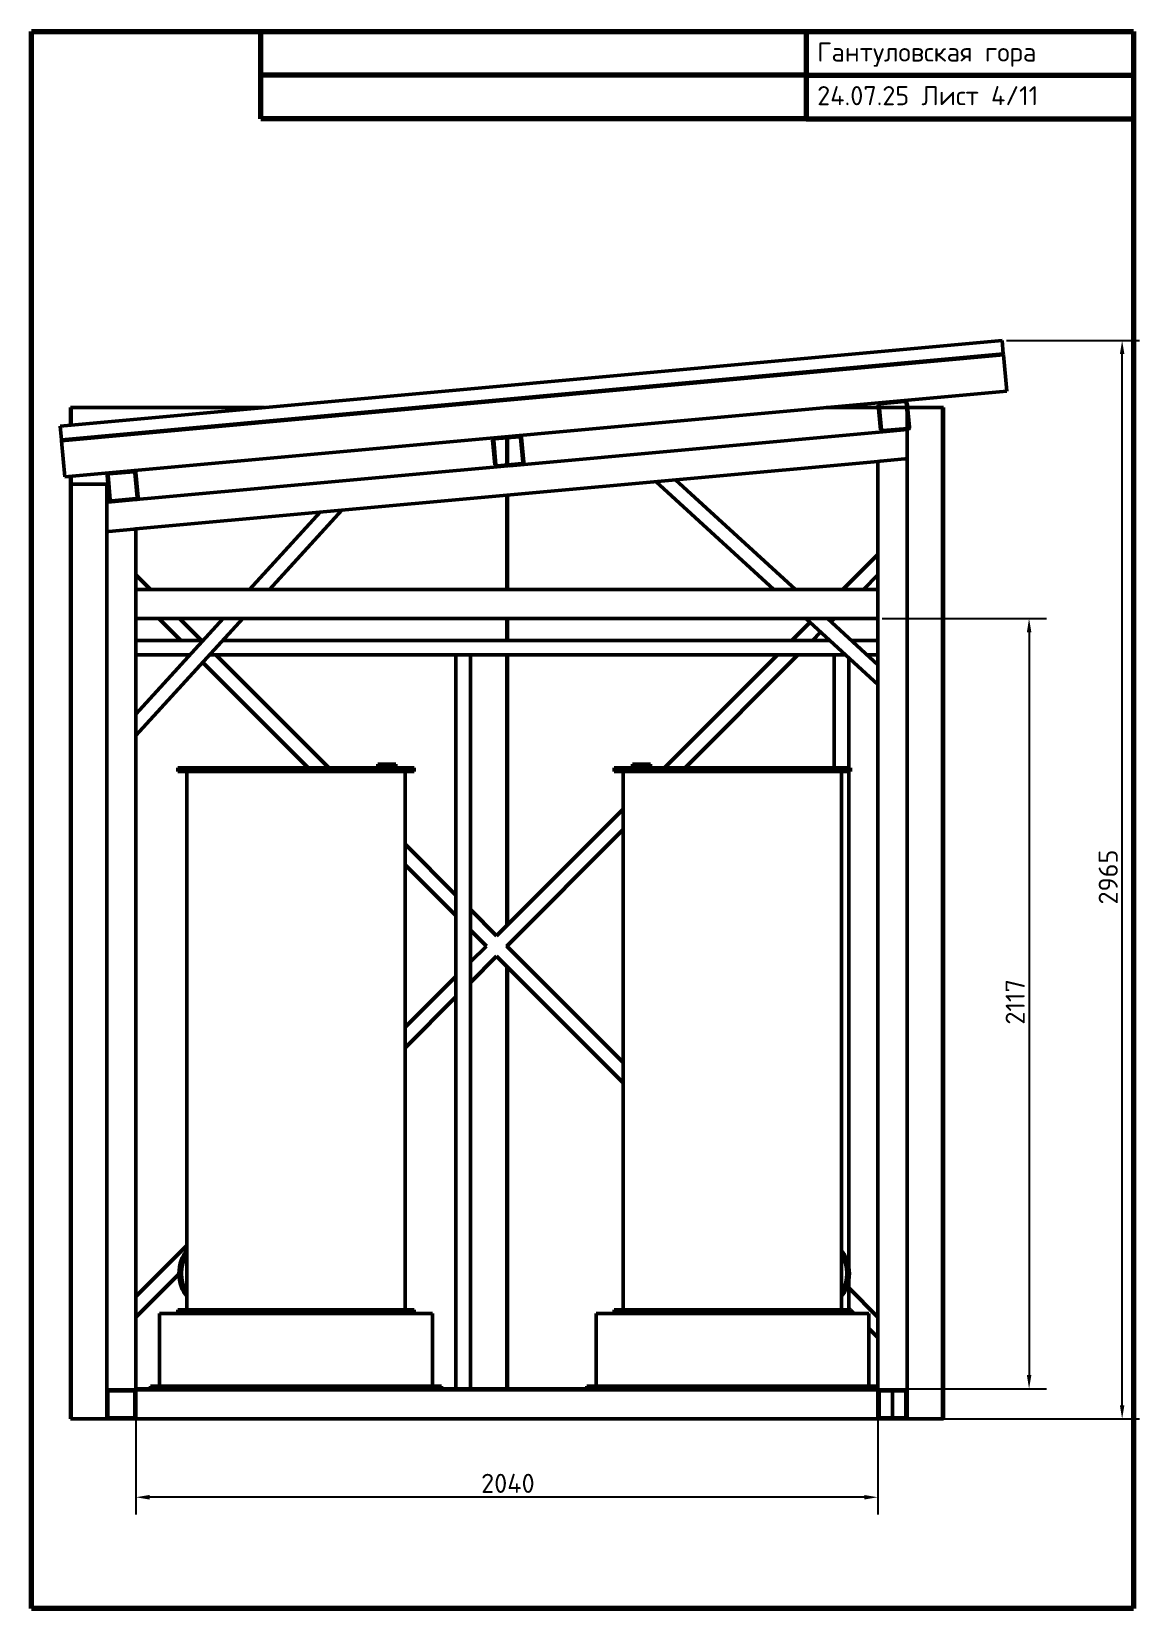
# Model space of a CAD drawing. Header units: millimetres. Extents: x 60 to 3106, y 60 to 4395.
import ezdxf

# ---------------------------------------------------------------- set-up
doc = ezdxf.new("R2010")
doc.units = ezdxf.units.MM
doc.header["$LTSCALE"] = 15
for name, color, linetype, lineweight in [('Border (ISO)', 7, 'Continuous', 70), ('Dimension (ISO)', 7, 'Continuous', 25), ('Visible (ISO)', 7, 'Continuous', 50)]:
    doc.layers.add(name, color=color, linetype=linetype, lineweight=lineweight)
doc.styles.add('Note Text (DIN)', font='isocpeur.ttf')
doc.dimstyles.new('Default (DIN)', dxfattribs={"dimscale": 15, "dimtxt": 3.5, "dimasz": 2.5, "dimexe": 3.175, "dimexo": 0.8, "dimgap": 0.8, "dimtad": 1, "dimdec": 0, "dimrnd": 1e-08, "dimzin": 0, "dimtxsty": 'Note Text (DIN)', "dimcen": 0.09, "dimdle": 10, "dimclrd": 256, "dimclre": 256, "dimclrt": 256, "dimadec": 0, "dimazin": 0, "dimtfac": 1, "dimtmove": 0, "dimatfit": 3, "dimfxl": 1, "dimtolj": 1, "dimtzin": 0, "dimlwd": -1, "dimlwe": -1, "dimarcsym": 0})

# ---------------------------------------------------------------- blocks, each defined once
blk = doc.blocks.new('Borders right top border')
at = {"layer": 'Border (ISO)'}
for p, q in [((4, 293), (206, 293)), ((4, 4), (4, 293)), ((46, 277), (46, 293)), ((146, 293), (146, 277)), ((206, 293), (206, 4)), ((146, 285), (46, 285)), ((146, 285), (206, 285)), ((146, 277), (46, 277)), ((146, 277), (206, 277)), ((206, 4), (4, 4))]:
    blk.add_line(p, q, dxfattribs=at)
at = {"layer": 'Border (ISO)', "insert": (148, 291), "char_height": 3.5, "attachment_point": 1, "line_spacing_factor": 1.371429, "style": 'Note Text (DIN)'}
blk.add_mtext('\\fISOCPEUR|b0|i0;Гантуловская гора\\P\\fISOCPEUR|b0|i0;24.07.25 Лист 4/11', dxfattribs=at)
blk = doc.blocks.new('*D5')
at = {"layer": 'Defpoints', "color": 0, "transparency": 16777216}
for p in [(2386.9, 2781.1), (2376.9, 664.1), (2802.5, 664.1)]:
    blk.add_point(p, dxfattribs=at)
at = {"layer": 'Dimension (ISO)', "transparency": 16777216}
for p, q in [((2398.9, 2781.1), (2850.2, 2781.1)), ((2802.5, 2743.6), (2802.5, 701.6)), ((2388.9, 664.1), (2850.2, 664.1))]:
    blk.add_line(p, q, dxfattribs=at)
for points in [[(2796.3, 2743.6), (2808.8, 2743.6), (2802.5, 2781.1)], [(2796.3, 701.6), (2808.8, 701.6), (2802.5, 664.1)]]:
    blk.add_solid(points, dxfattribs=at)
at = {"layer": 'Dimension (ISO)', "transparency": 16777216, "insert": (2738, 1664.9), "char_height": 52.5, "attachment_point": 1, "rotation": 90, "style": 'Note Text (DIN)'}
blk.add_mtext('\\A1;2117', dxfattribs=at)
blk = doc.blocks.new('*D6')
at = {"layer": 'Defpoints', "color": 0, "transparency": 16777216}
for p in [(346.9, 738.5), (2386.9, 661.1), (346.9, 365.7)]:
    blk.add_point(p, dxfattribs=at)
at = {"layer": 'Dimension (ISO)', "transparency": 16777216}
for p, q in [((346.9, 726.5), (346.9, 318.1)), ((2386.9, 649.1), (2386.9, 318.1)), ((2349.4, 365.7), (384.4, 365.7))]:
    blk.add_line(p, q, dxfattribs=at)
for points in [[(384.4, 372), (384.4, 359.5), (346.9, 365.7)], [(2349.4, 372), (2349.4, 359.5), (2386.9, 365.7)]]:
    blk.add_solid(points, dxfattribs=at)
at = {"layer": 'Dimension (ISO)', "transparency": 16777216, "insert": (1296, 430.2), "char_height": 52.5, "attachment_point": 1, "style": 'Note Text (DIN)'}
blk.add_mtext('\\A1;2040', dxfattribs=at)
blk = doc.blocks.new('*D7')
at = {"layer": 'Defpoints', "color": 0, "transparency": 16777216}
for p in [(2728.3, 3545.7), (3058.3, 3545.7), (2386.9, 581.1)]:
    blk.add_point(p, dxfattribs=at)
at = {"layer": 'Dimension (ISO)', "transparency": 16777216}
for p, q in [((2740.3, 3545.7), (3106, 3545.7)), ((3058.3, 618.6), (3058.3, 3508.2)), ((2398.9, 581.1), (3106, 581.1))]:
    blk.add_line(p, q, dxfattribs=at)
for points in [[(3052.1, 3508.2), (3064.6, 3508.2), (3058.3, 3545.7)], [(3052.1, 618.6), (3064.6, 618.6), (3058.3, 581.1)]]:
    blk.add_solid(points, dxfattribs=at)
at = {"layer": 'Dimension (ISO)', "transparency": 16777216, "insert": (2993.8, 1995.2), "char_height": 52.5, "attachment_point": 1, "rotation": 90, "style": 'Note Text (DIN)'}
blk.add_mtext('\\A1;2965', dxfattribs=at)

msp = doc.modelspace()

# ---------------------------------------------------------------- linework, layer by layer
at = {"layer": 'Visible (ISO)'}
for p, q in [((2728.3, 3545.7), (139, 3310.1)), ((2728.3, 3545.7), (2731.7, 3508.6)), ((2731.7, 3508.6), (142.4, 3273)), ((2732, 3505.9), (142.7, 3270.2)), ((2731.7, 3508.6), (2732, 3505.9)), ((2741, 3406.3), (2732, 3505.9)), ((151.7, 3170.7), (2741, 3406.3)), ((166.9, 3361.1), (168.9, 3361.1)), ((166.9, 3312.6), (166.9, 3361.1)), ((166.9, 3361.1), (700.1, 3361.1)), ((166.9, 3312.6), (166.9, 3361.1)), ((168.9, 3361.1), (168.9, 3312.8)), ((168.9, 3361.1), (700.1, 3361.1)), ((2244.8, 3361.1), (2388.4, 3361.1)), ((2244.8, 3361.1), (2388.4, 3361.1)), ((2394, 3300.2), (2387.8, 3367.9)), ((2390.8, 3368.2), (2396.9, 3300.5)), ((2391.4, 3361.1), (2465.7, 3361.1)), ((2391.4, 3361.1), (2465.7, 3361.1)), ((2393.2, 3374.4), (2460.9, 3380.6)), ((2461.2, 3377.6), (2393.5, 3371.4)), ((2470.6, 3307.2), (2464.5, 3374.9)), ((2466.9, 3361.1), (2566.9, 3361.1)), ((2466.9, 3361.1), (2466.9, 581.1)), ((2466.9, 3303.8), (2466.9, 3348)), ((2466.9, 3348), (2466.9, 3303.8)), ((2466.9, 3303.8), (2466.9, 3348)), ((2466.9, 3348), (2466.9, 3303.8)), ((2466.9, 3303.8), (2466.9, 3348)), ((2466.9, 3348), (2466.9, 3303.8)), ((2466.9, 3303.8), (2466.9, 3348)), ((2466.9, 3348), (2466.9, 3303.8)), ((2466.9, 3303.8), (2466.9, 3348)), ((2466.9, 3348), (2466.9, 3303.8)), ((2466.9, 3303.8), (2466.9, 3348)), ((2466.9, 3348), (2466.9, 3303.8)), ((2466.9, 3303.8), (2466.9, 3348)), ((2466.9, 3348), (2466.9, 3303.8)), ((2466.9, 3303.8), (2466.9, 3348)), ((2466.9, 3348), (2466.9, 3303.8)), ((2466.9, 3303.8), (2466.9, 3348)), ((2467.5, 3375.2), (2473.6, 3307.4)), ((2468.7, 3361.1), (2566.9, 3361.1)), ((2468.7, 3361.1), (2566.9, 3361.1)), ((2468.7, 3361.1), (2564.9, 3361.1)), ((2468.7, 3361.1), (2564.9, 3361.1)), ((2468.7, 3361.1), (2566.9, 3361.1)), ((2468.7, 3361.1), (2564.9, 3361.1)), ((2468.7, 3361.1), (2566.9, 3361.1)), ((2468.7, 3361.1), (2564.9, 3361.1)), ((2468.7, 3361.1), (2566.9, 3361.1)), ((2468.7, 3361.1), (2564.9, 3361.1)), ((2468.7, 3361.1), (2566.9, 3361.1)), ((2468.7, 3361.1), (2564.9, 3361.1)), ((2468.7, 3361.1), (2566.9, 3361.1)), ((2468.7, 3361.1), (2564.9, 3361.1)), ((2468.7, 3361.1), (2566.9, 3361.1)), ((2468.7, 3361.1), (2564.9, 3361.1)), ((2468.7, 3361.1), (2566.9, 3361.1)), ((2468.7, 3361.1), (2564.9, 3361.1)), ((2468.7, 3361.1), (2566.9, 3361.1)), ((2564.9, 3361.1), (2566.9, 3361.1)), ((2564.9, 581.1), (2564.9, 3361.1)), ((2564.9, 3361.1), (2566.9, 3361.1)), ((2564.9, 581.1), (2564.9, 3361.1)), ((2564.9, 3361.1), (2566.9, 3361.1)), ((2564.9, 581.1), (2564.9, 3361.1)), ((2564.9, 3361.1), (2566.9, 3361.1)), ((2564.9, 581.1), (2564.9, 3361.1)), ((2564.9, 3361.1), (2566.9, 3361.1)), ((2564.9, 581.1), (2564.9, 3361.1)), ((2564.9, 3361.1), (2566.9, 3361.1)), ((2564.9, 581.1), (2564.9, 3361.1)), ((2564.9, 3361.1), (2566.9, 3361.1)), ((2564.9, 581.1), (2564.9, 3361.1)), ((2564.9, 3361.1), (2566.9, 3361.1)), ((2564.9, 581.1), (2564.9, 3361.1)), ((2564.9, 3361.1), (2566.9, 3361.1)), ((2564.9, 581.1), (2564.9, 3361.1)), ((2566.9, 3361.1), (2566.9, 581.1)), ((2566.9, 3361.1), (2566.9, 581.1)), ((2566.9, 3361.1), (2566.9, 581.1)), ((2566.9, 3361.1), (2566.9, 581.1)), ((2566.9, 3361.1), (2566.9, 581.1)), ((2566.9, 3361.1), (2566.9, 581.1)), ((2566.9, 3361.1), (2566.9, 581.1)), ((2566.9, 3361.1), (2566.9, 581.1)), ((2566.9, 3361.1), (2566.9, 581.1)), ((2566.9, 3361.1), (2566.9, 581.1)), ((2566.9, 3361.1), (2566.9, 581.1)), ((2566.9, 3361.1), (2566.9, 581.1)), ((2566.9, 3361.1), (2566.9, 581.1)), ((2566.9, 3361.1), (2566.9, 581.1)), ((2566.9, 3361.1), (2566.9, 581.1)), ((2566.9, 3361.1), (2566.9, 581.1)), ((2566.9, 3361.1), (2566.9, 581.1)), ((2566.9, 3361.1), (2566.9, 581.1)), ((2566.9, 3361.1), (2566.9, 581.1)), ((2566.9, 3361.1), (2566.9, 581.1)), ((139, 3310.1), (142.4, 3273)), ((2400.2, 3294.7), (1374.2, 3201.5)), ((2400.2, 3297.8), (2467.9, 3303.9)), ((2468.2, 3300.9), (2400.5, 3294.8)), ((2466.9, 3300.8), (2466.9, 3294.8)), ((2466.9, 3226.5), (2466.9, 3294.8)), ((142.4, 3273), (142.7, 3270.2)), ((151.7, 3170.7), (142.7, 3270.2)), ((1333.8, 3203.8), (1327.6, 3271.5)), ((1330.6, 3271.8), (1336.8, 3204.1)), ((1333.1, 3278.1), (1400.8, 3284.2)), ((1401.1, 3281.2), (1333.3, 3275.1)), ((1366.9, 3281.1), (1366.9, 3281.3)), ((1366.9, 3281.1), (1366.9, 3281.3)), ((1366.9, 3281.3), (1366.9, 3281.1)), ((1366.9, 3281.3), (1366.9, 3281.1)), ((1366.9, 3203.8), (1366.9, 3278.1)), ((1366.9, 3203.8), (1366.9, 3278.1)), ((1366.9, 3278.1), (1366.9, 3203.8)), ((1366.9, 3278.1), (1366.9, 3203.8)), ((1368.9, 3281.4), (1368.9, 3281.3)), ((1368.9, 3278.3), (1368.9, 3204)), ((1410.5, 3210.8), (1404.3, 3278.5)), ((1407.3, 3278.8), (1413.5, 3211.1)), ((2386.9, 3213.2), (346.9, 3027.8)), ((2386.9, 3213.2), (2392.9, 3213.8)), ((2386.9, 3213.2), (2386.9, 2861.1)), ((2460.9, 3219.9), (2392.9, 3213.8)), ((2460.9, 3219.9), (2466.9, 3220.5)), ((2466.9, 3226.5), (2466.9, 3220.5)), ((2466.9, 3220.5), (2466.9, 661.1)), ((166.9, 3151.1), (166.9, 3172)), ((166.9, 3151.1), (166.9, 3172)), ((168.9, 3172.2), (168.9, 3151.1)), ((1340.1, 3198.4), (266.9, 3100.8)), ((273.6, 3107.4), (267.5, 3175.2)), ((270.5, 3175.4), (276.6, 3107.7)), ((340.9, 3184.9), (273.2, 3178.7)), ((350.3, 3114.4), (344.1, 3182.1)), ((347.1, 3182.4), (353.3, 3114.7)), ((1340, 3201.4), (1407.8, 3207.5)), ((1408, 3204.6), (1340.3, 3198.4)), ((168.9, 3151.1), (166.9, 3151.1)), ((166.9, 3151.1), (166.9, 581.1)), ((168.9, 581.1), (168.9, 3151.1)), ((266.9, 3151.1), (168.9, 3151.1)), ((266.9, 581.1), (266.9, 3151.1)), ((1776.3, 3157.7), (2101, 2861.1)), ((1830.2, 3162.6), (2160.3, 2861.1)), ((266.9, 3094.8), (266.9, 3026.5)), ((279.9, 3105), (347.6, 3111.2)), ((347.9, 3108.2), (280.1, 3102)), ((713.8, 2861.1), (912.9, 3079.2)), ((1366.9, 2861.1), (1366.9, 3120.5)), ((1366.9, 2861.1), (1366.9, 3120.5)), ((1366.9, 3120.5), (1366.9, 2861.1)), ((1366.9, 3120.5), (1366.9, 2861.1)), ((1368.9, 3120.7), (1368.9, 2861.1)), ((659.6, 2861.1), (853.8, 3073.8)), ((266.9, 3020.5), (272.9, 3021)), ((340.9, 3027.2), (272.9, 3021)), ((340.9, 3027.2), (346.9, 3027.8)), ((346.9, 2861.1), (346.9, 3027.8)), ((2290.4, 2861.1), (2386.9, 2957.7)), ((346.9, 2901.1), (386.9, 2861.1)), ((2386.9, 2861.1), (346.9, 2861.1)), ((346.9, 2855.1), (346.9, 2861.1)), ((2346.9, 2861.1), (2386.9, 2901.1)), ((2386.9, 2855.1), (2386.9, 2861.1)), ((346.9, 2855.1), (346.9, 2787.1)), ((2386.9, 2855.1), (2386.9, 2787.1)), ((346.9, 2781.1), (346.9, 2787.1)), ((2386.9, 2781.1), (346.9, 2781.1)), ((346.9, 661.1), (346.9, 2781.1)), ((346.9, 2518.7), (586.5, 2781.1)), ((346.9, 2459.4), (640.7, 2781.1)), ((410.4, 2781.1), (470.4, 2721.1)), ((466.9, 2781.1), (526.9, 2721.1)), ((1366.9, 2721.1), (1366.9, 2781.1)), ((1366.9, 2721.1), (1366.9, 2781.1)), ((1366.9, 2781.1), (1366.9, 2721.1)), ((1366.9, 2781.1), (1366.9, 2721.1)), ((1368.9, 2781.1), (1368.9, 2721.1)), ((2188.6, 2781.1), (2386.9, 2600)), ((2247.9, 2781.1), (2386.9, 2654.2)), ((2257.8, 2772.1), (2266.9, 2781.1)), ((2386.9, 2781.1), (2386.9, 2787.1)), ((2386.9, 2781.1), (2386.9, 661.1)), ((2150.4, 2721.1), (2200, 2770.8)), ((2206.9, 2721.1), (2229.5, 2743.8)), ((346.9, 2721.1), (531.8, 2721.1)), ((585.9, 2721.1), (2254.3, 2721.1)), ((2313.6, 2721.1), (2386.9, 2721.1)), ((346.9, 2681.1), (495.2, 2681.1)), ((530.8, 2660.7), (820.4, 2371.1)), ((549.4, 2681.1), (1226.9, 2681.1)), ((566.9, 2681.1), (876.9, 2371.1)), ((1226.9, 2681.1), (1230.9, 2681.1)), ((1226.9, 664.1), (1226.9, 2681.1)), ((1262.9, 2681.1), (1230.9, 2681.1)), ((1262.9, 2681.1), (1266.9, 2681.1)), ((1266.9, 2681.1), (2266.9, 2681.1)), ((1266.9, 664.1), (1266.9, 2681.1)), ((1366.9, 1937.7), (1366.9, 2681.1)), ((1366.9, 1937.7), (1366.9, 2681.1)), ((1366.9, 2681.1), (1366.9, 1937.7)), ((1366.9, 2681.1), (1366.9, 1937.7)), ((1368.9, 2681.1), (1368.9, 1939.7)), ((1800.4, 2371.1), (2110.4, 2681.1)), ((1856.9, 2371.1), (2166.9, 2681.1)), ((2266.9, 2681.1), (2270.9, 2681.1)), ((2266.9, 2371.1), (2266.9, 2681.1)), ((2298.1, 2681.1), (2270.9, 2681.1)), ((2306.9, 2371.1), (2306.9, 2673.1)), ((2357.4, 2681.1), (2386.9, 2681.1)), ((461.9, 2371.1), (1111.9, 2371.1)), ((461.9, 2371.1), (461.9, 2361.1)), ((1111.9, 2361.1), (461.9, 2361.1)), ((486.9, 881.1), (486.9, 2361.1)), ((1011.9, 2381.1), (1061.9, 2381.1)), ((1011.9, 2381.1), (1011.9, 2371.1)), ((1061.9, 2381.1), (1061.9, 2371.1)), ((1086.9, 881.1), (1086.9, 2361.1)), ((1111.9, 2371.1), (1111.9, 2361.1)), ((2311.9, 2371.1), (1661.9, 2371.1)), ((1661.9, 2371.1), (1661.9, 2361.1)), ((1661.9, 2361.1), (2311.9, 2361.1)), ((1686.9, 881.1), (1686.9, 2361.1)), ((1761.9, 2381.1), (1711.9, 2381.1)), ((1711.9, 2371.1), (1711.9, 2381.1)), ((1761.9, 2371.1), (1761.9, 2381.1)), ((2286.9, 881.1), (2286.9, 2361.1)), ((2306.9, 1000.8), (2306.9, 2361.1)), ((2311.9, 2371.1), (2311.9, 2361.1)), ((1338.6, 1909.4), (1686.9, 2257.7)), ((1366.9, 1881.1), (1686.9, 2201.1)), ((1086.9, 2161.1), (1226.9, 2021.1)), ((1086.9, 2104.6), (1226.9, 1964.6)), ((1266.9, 1981.1), (1338.6, 1909.4)), ((1266.9, 1924.6), (1310.4, 1881.1)), ((1266.9, 1837.7), (1310.4, 1881.1)), ((1366.9, 1881.1), (1686.9, 1561.1)), ((1368.9, 1883.1), (1368.9, 1879.1)), ((1266.9, 1781.1), (1338.6, 1852.9)), ((1338.6, 1852.9), (1686.9, 1504.6)), ((1366.9, 664.1), (1366.9, 1824.6)), ((1366.9, 664.1), (1366.9, 1824.6)), ((1366.9, 1824.6), (1366.9, 664.1)), ((1366.9, 1824.6), (1366.9, 664.1)), ((1368.9, 1822.6), (1368.9, 664.1)), ((1086.9, 1657.7), (1226.9, 1797.7)), ((1086.9, 1601.1), (1226.9, 1741.1)), ((346.9, 917.7), (486.9, 1057.7)), ((346.9, 861.1), (465.2, 979.4)), ((2306.9, 881.1), (2306.9, 961.5)), ((2306.9, 941.1), (2386.9, 861.1)), ((411.9, 871.1), (1161.9, 871.1)), ((411.9, 671.1), (411.9, 871.1)), ((461.9, 871.1), (461.9, 881.1)), ((461.9, 881.1), (1111.9, 881.1)), ((1111.9, 871.1), (1111.9, 881.1)), ((1161.9, 671.1), (1161.9, 871.1)), ((1611.9, 871.1), (2361.9, 871.1)), ((1611.9, 671.1), (1611.9, 871.1)), ((2311.9, 881.1), (1661.9, 881.1)), ((1661.9, 871.1), (1661.9, 881.1)), ((2306.9, 884.6), (2310.4, 881.1)), ((2311.9, 871.1), (2311.9, 881.1)), ((2311.9, 879.6), (2320.4, 871.1)), ((2361.9, 671.1), (2361.9, 871.1)), ((2361.9, 829.6), (2386.9, 804.6)), ((266.9, 661.1), (272.9, 661.1)), ((266.9, 655.1), (266.9, 587.1)), ((269.9, 587.1), (269.9, 655.1)), ((340.9, 661.1), (272.9, 661.1)), ((340.9, 661.1), (272.9, 661.1)), ((272.9, 658.1), (340.9, 658.1)), ((340.9, 661.1), (346.9, 661.1)), ((343.9, 655.1), (343.9, 587.1)), ((356.9, 664.1), (346.9, 664.1)), ((346.9, 661.1), (2386.9, 661.1)), ((346.9, 661.1), (346.9, 655.1)), ((346.9, 587.1), (346.9, 655.1)), ((346.9, 587.1), (346.9, 655.1)), ((2376.9, 664.1), (356.9, 664.1)), ((356.9, 661.1), (356.9, 664.1)), ((386.9, 671.1), (1186.9, 671.1)), ((386.9, 664.1), (386.9, 671.1)), ((1186.9, 664.1), (1186.9, 671.1)), ((1586.9, 671.1), (2386.9, 671.1)), ((1586.9, 664.1), (1586.9, 671.1)), ((2386.9, 664.1), (2376.9, 664.1)), ((2376.9, 661.1), (2376.9, 664.1)), ((2386.9, 661.1), (2386.9, 655.1)), ((2392.9, 661.1), (2386.9, 661.1)), ((2386.9, 655.1), (2386.9, 587.1)), ((2386.9, 587.1), (2386.9, 655.1)), ((2389.9, 587.1), (2389.9, 655.1)), ((2460.9, 661.1), (2392.9, 661.1)), ((2392.9, 661.1), (2460.9, 661.1)), ((2392.9, 658.1), (2460.9, 658.1)), ((2426.9, 584.1), (2426.9, 658.1)), ((2466.9, 661.1), (2460.9, 661.1)), ((2463.9, 655.1), (2463.9, 587.1)), ((2466.9, 655.1), (2466.9, 661.1)), ((2466.9, 661.1), (2466.9, 655.1)), ((2466.9, 655.1), (2466.9, 661.1)), ((2466.9, 661.1), (2466.9, 655.1)), ((2466.9, 655.1), (2466.9, 661.1)), ((2466.9, 661.1), (2466.9, 655.1)), ((2466.9, 655.1), (2466.9, 661.1)), ((2466.9, 661.1), (2466.9, 655.1)), ((2466.9, 655.1), (2466.9, 661.1)), ((2466.9, 661.1), (2466.9, 655.1)), ((2466.9, 655.1), (2466.9, 661.1)), ((2466.9, 661.1), (2466.9, 655.1)), ((2466.9, 655.1), (2466.9, 661.1)), ((2466.9, 587.1), (2466.9, 655.1)), ((166.9, 581.1), (168.9, 581.1)), ((266.9, 581.1), (168.9, 581.1)), ((272.9, 581.1), (266.9, 581.1)), ((272.9, 581.1), (266.9, 581.1)), ((340.9, 584.1), (272.9, 584.1)), ((272.9, 581.1), (340.9, 581.1)), ((346.9, 581.1), (340.9, 581.1)), ((346.9, 581.1), (340.9, 581.1)), ((346.9, 587.1), (346.9, 581.1)), ((346.9, 581.1), (2386.9, 581.1)), ((2386.9, 587.1), (2386.9, 581.1)), ((2392.9, 581.1), (2386.9, 581.1)), ((2392.9, 581.1), (2386.9, 581.1)), ((2460.9, 584.1), (2392.9, 584.1)), ((2392.9, 581.1), (2460.9, 581.1)), ((2462.9, 581.1), (2460.9, 581.1)), ((2462.9, 581.1), (2466.9, 581.1)), ((2466.9, 581.1), (2466.9, 587.1)), ((2466.9, 587.1), (2466.9, 581.1)), ((2466.9, 581.1), (2466.9, 587.1)), ((2466.9, 587.1), (2466.9, 581.1)), ((2466.9, 581.1), (2466.9, 587.1)), ((2466.9, 587.1), (2466.9, 581.1)), ((2466.9, 581.1), (2466.9, 587.1)), ((2466.9, 587.1), (2466.9, 581.1)), ((2466.9, 581.1), (2466.9, 587.1)), ((2466.9, 587.1), (2466.9, 581.1)), ((2466.9, 581.1), (2466.9, 587.1)), ((2466.9, 587.1), (2466.9, 581.1)), ((2466.9, 581.1), (2466.9, 587.1)), ((2566.9, 581.1), (2466.9, 581.1)), ((2566.9, 581.1), (2466.9, 581.1)), ((2466.9, 581.1), (2566.9, 581.1)), ((2466.9, 581.1), (2564.9, 581.1)), ((2466.9, 581.1), (2566.9, 581.1)), ((2466.9, 581.1), (2564.9, 581.1)), ((2466.9, 581.1), (2566.9, 581.1)), ((2466.9, 581.1), (2564.9, 581.1)), ((2466.9, 581.1), (2566.9, 581.1)), ((2466.9, 581.1), (2564.9, 581.1)), ((2466.9, 581.1), (2566.9, 581.1)), ((2466.9, 581.1), (2564.9, 581.1)), ((2466.9, 581.1), (2566.9, 581.1)), ((2466.9, 581.1), (2564.9, 581.1)), ((2466.9, 581.1), (2566.9, 581.1)), ((2466.9, 581.1), (2564.9, 581.1)), ((2466.9, 581.1), (2566.9, 581.1)), ((2466.9, 581.1), (2564.9, 581.1)), ((2466.9, 581.1), (2566.9, 581.1)), ((2466.9, 581.1), (2564.9, 581.1)), ((2566.9, 581.1), (2564.9, 581.1)), ((2566.9, 581.1), (2564.9, 581.1)), ((2566.9, 581.1), (2564.9, 581.1)), ((2566.9, 581.1), (2564.9, 581.1)), ((2566.9, 581.1), (2564.9, 581.1)), ((2566.9, 581.1), (2564.9, 581.1)), ((2566.9, 581.1), (2564.9, 581.1)), ((2566.9, 581.1), (2564.9, 581.1)), ((2566.9, 581.1), (2564.9, 581.1))]:
    msp.add_line(p, q, dxfattribs=at)
for centre, radius, start, end in [((2393.8, 3368.5), 6, 95.2, 185.2), ((2393.8, 3368.5), 3, 95.2, 185.2), ((2461.5, 3374.6), 6, 5.2, 95.2), ((2461.5, 3374.6), 3, 5.2, 95.2), ((2399.9, 3300.7), 6, 185.2, 275.2), ((2399.9, 3300.7), 3, 185.2, 275.2), ((2467.7, 3306.9), 3, 275.2, 5.2), ((2467.7, 3306.9), 6, 275.2, 5.2), ((1333.6, 3272.1), 6, 95.2, 185.2), ((1333.6, 3272.1), 3, 95.2, 185.2), ((1401.3, 3278.2), 6, 5.2, 95.2), ((1401.3, 3278.2), 3, 5.2, 95.2), ((1407.5, 3210.5), 3, 275.2, 5.2), ((1407.5, 3210.5), 6, 275.2, 5.2), ((273.4, 3175.7), 6, 95.2, 185.2), ((273.4, 3175.7), 3, 95.2, 185.2), ((341.2, 3181.9), 6, 5.2, 95.2), ((341.2, 3181.9), 3, 5.2, 95.2), ((1339.8, 3204.4), 6, 185.2, 275.2), ((1339.8, 3204.4), 3, 185.2, 275.2), ((279.6, 3108), 6, 185.2, 275.2), ((279.6, 3108), 3, 185.2, 275.2), ((347.3, 3114.2), 3, 275.2, 5.2), ((347.3, 3114.2), 6, 275.2, 5.2), ((272.9, 655.1), 6, 90, 180), ((272.9, 655.1), 3, 90, 180), ((340.9, 655.1), 6, 0, 90), ((340.9, 655.1), 3, 0, 90), ((2392.9, 655.1), 6, 90, 180), ((2392.9, 655.1), 3, 90, 180), ((2460.9, 655.1), 6, 0, 90), ((2460.9, 655.1), 3, 0, 90), ((272.9, 587.1), 6, 180, 270), ((272.9, 587.1), 3, 180, 270), ((340.9, 587.1), 6, 270, 0), ((340.9, 587.1), 3, 270, 0), ((2392.9, 587.1), 6, 180, 270), ((2392.9, 587.1), 3, 180, 270), ((2460.9, 587.1), 3, 270, 0), ((2460.9, 587.1), 6, 270, 0)]:
    msp.add_arc(centre, radius, start, end, dxfattribs=at)
for centre, major_axis, start_param, end_param in [((521.8, 981.1), (0, -80), 3.804995, 5.619783), ((2252.1, 981.1), (0, -80), 0.663402, 2.478191), ((528.8, 981.1), (0, 80), 0.834262, 2.307331), ((2245, 981.1), (0, 80), 3.975854, 5.448923)]:
    msp.add_ellipse(centre, major_axis=major_axis, ratio=0.707107, start_param=start_param, end_param=end_param, dxfattribs=at)

# ---------------------------------------------------------------- block references
at = {"xscale": 15, "yscale": 15, "zscale": 15}
msp.add_blockref('Borders right top border', (0, 0), dxfattribs=at)

# ---------------------------------------------------------------- dimensions: what is measured, and where the dimension line sits
at = {"layer": 'Dimension (ISO)'}
for base, p1, p2, angle, picture, middle in [((3058.3, 3545.7), (2386.9, 581.1), (2728.3, 3545.7), 90, '*D7', (3058.3, 2063.4)), ((2802.5, 664.1), (2386.9, 2781.1), (2376.9, 664.1), 270, '*D5', (2802.5, 1722.6))]:
    dim = msp.add_linear_dim(base=base, p1=p1, p2=p2, angle=angle, dimstyle='Default (DIN)', override={"dimgap": 0.8, "dimdec": 0, "dimtol": 0, "dimlim": 0, "dimtp": 0, "dimtm": 0, "dimtdec": 2, "dimtofl": 0, "dimatfit": 1}, dxfattribs=at)
    dim.commit()
    dim.dimension.update_dxf_attribs({"geometry": picture, "text_midpoint": middle, "dimtype": 160})
dim = msp.add_linear_dim(base=(346.9, 365.7), p1=(2386.9, 661.1), p2=(346.9, 738.5), dimstyle='Default (DIN)', override={"dimgap": 0.8, "dimdec": 0, "dimtol": 0, "dimlim": 0, "dimtp": 0, "dimtm": 0, "dimtdec": 2, "dimtofl": 0, "dimatfit": 1}, dxfattribs=at)
dim.commit()
dim.dimension.update_dxf_attribs({"geometry": '*D6', "text_midpoint": (1366.9, 365.7), "dimtype": 160})

doc.saveas('drawing.dxf')
